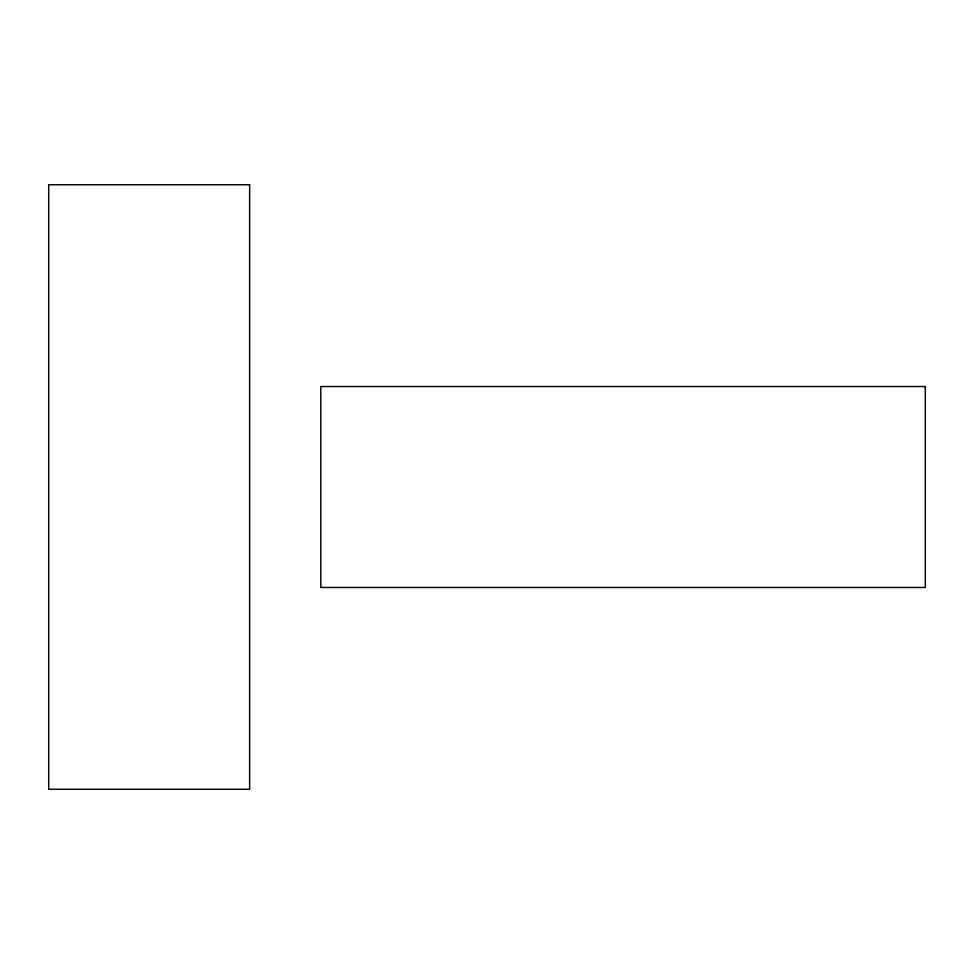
<?xml version="1.0" encoding="UTF-8"?>
<svg xmlns="http://www.w3.org/2000/svg" width="974" height="974" viewBox="0 0 974 974"><rect width="100%" height="100%" fill="white"/><g stroke="black" fill="none" stroke-linecap="round" stroke-linejoin="round"><path stroke-width="1.46" d="M249.636 184.743L48.7 184.743L48.7 789.257L249.636 789.257L249.636 184.743M925.3 386.532L320.787 386.532L320.787 587.468L925.3 587.468L925.3 386.532"/></g></svg>
